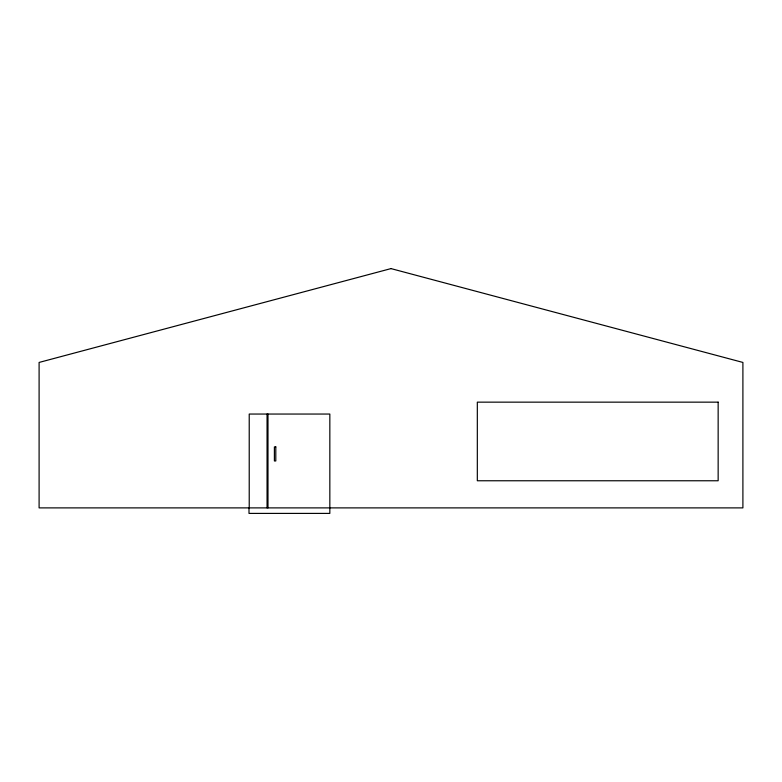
<?xml version="1.0" encoding="UTF-8"?>
<svg xmlns="http://www.w3.org/2000/svg" width="782" height="782" viewBox="0 0 782 782"><rect width="100%" height="100%" fill="white"/><g stroke="black" fill="none" stroke-linecap="round" stroke-linejoin="round"><path stroke-width="1.17" d="M267.991 414.049L267.991 507.889M267.053 414.049L267.053 507.889M249.223 507.889L249.223 414.049L329.838 414.049L329.838 513.403L248.999 513.403L248.999 507.889M391 268.597L39.1 362.437L39.1 507.889L742.9 507.889L742.9 362.437L391 268.597M718.15 402.153L477.323 402.153L477.323 480.764L718.15 480.764L718.15 402.153M275.802 446.893L274.394 446.893L274.394 460.969L275.802 460.969L275.802 446.893"/></g></svg>
